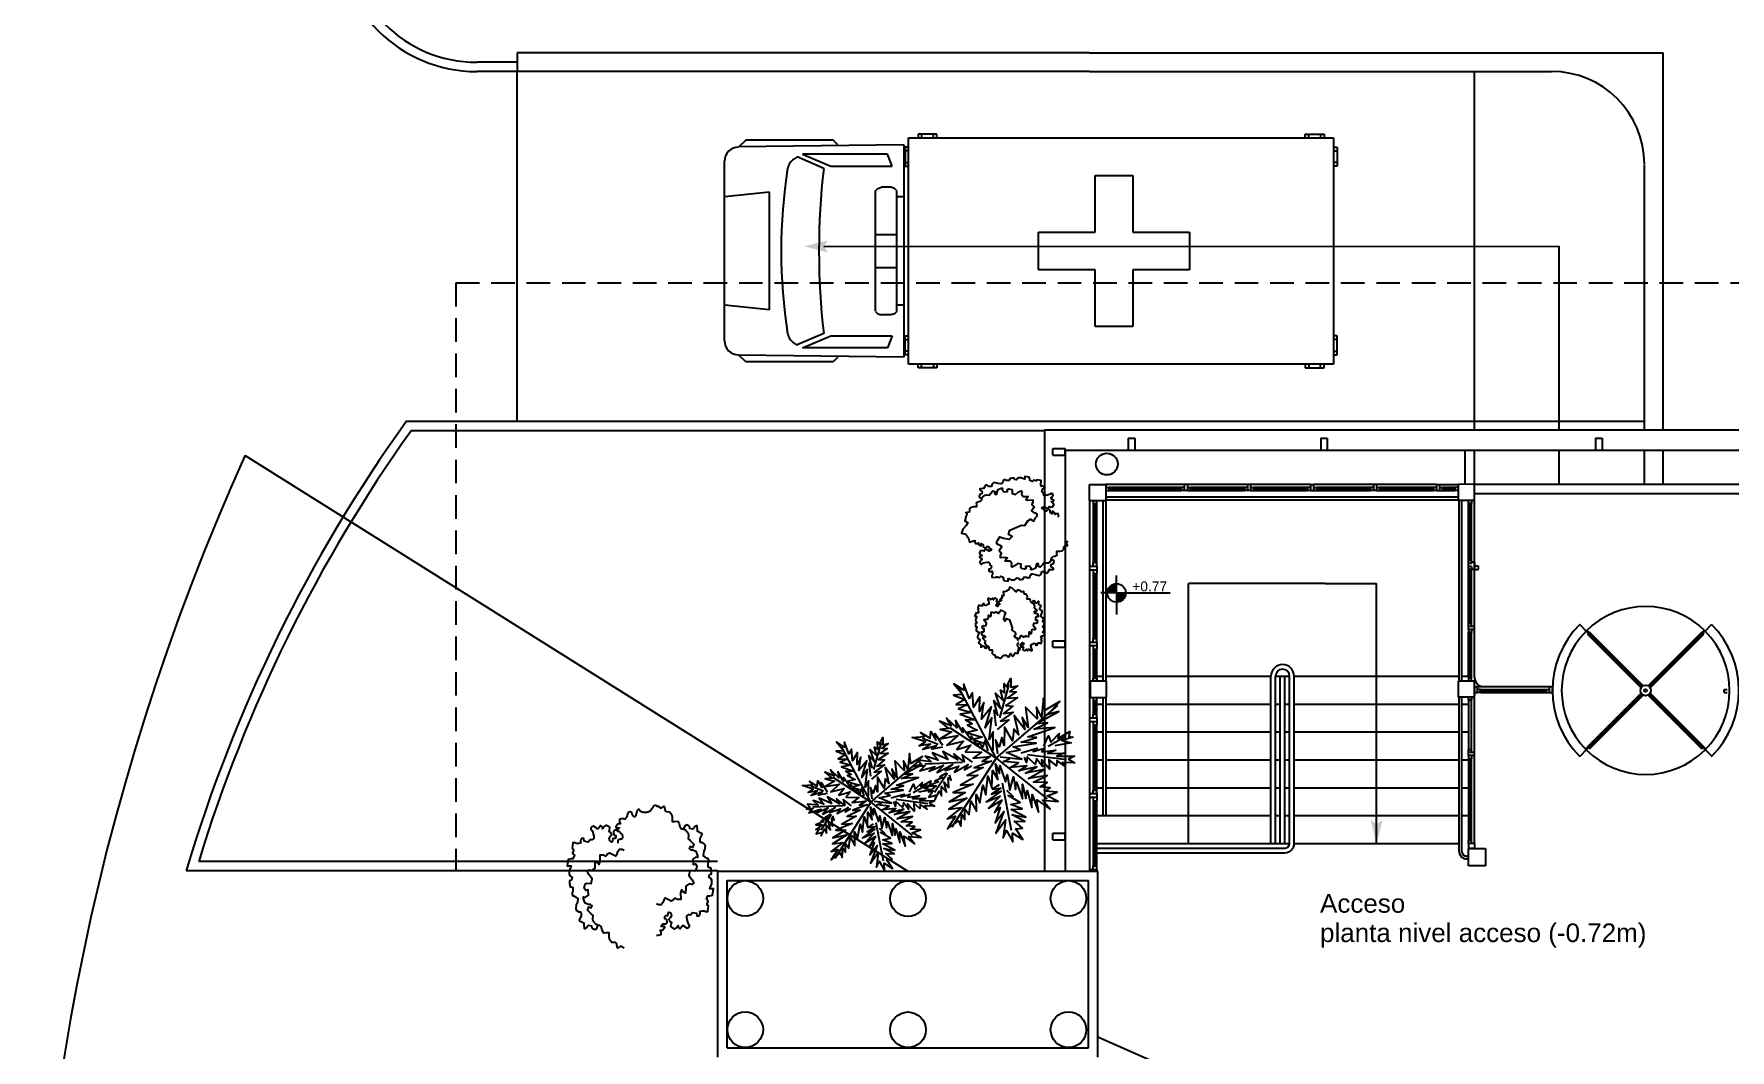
# Model space of a CAD drawing. Extents: x -30 to 1202, y 231 to 898.
# Drawn here: x 384.42 to 402.67, y 425.03 to 435.97 of the extents above; entities that cross this region are included whole.
import ezdxf

# ---------------------------------------------------------------- set-up
doc = ezdxf.new("R2010")
doc.units = 0
doc.header["$LTSCALE"] = 0.04
doc.linetypes.add('DASHED2', pattern=[9.525, 6.35, -3.175])
doc.layers.get('0').update_dxf_attribs({"linetype": 'CONTINUOUS'})
for name, color, linetype in [('0.1', 1, 'CONTINUOUS'), ('0.2', 2, 'CONTINUOUS'), ('0.3', 3, 'CONTINUOUS'), ('0.5', 5, 'CONTINUOUS'), ('cotas de nivel', 1, 'CONTINUOUS'), ('PISO', 1, 'CONTINUOUS'), ('PROYECCIÓN', 2, 'DASHED2')]:
    doc.layers.add(name, color=color, linetype=linetype)
doc.styles.add('STYLE2', font='arial.ttf')

# ---------------------------------------------------------------- blocks, each defined once
blk = doc.blocks.new('SBPLN120')
for points in [[(-0.254, 0.064), (0, 0), (-0.212, 0)], [(-0.254, -0.064), (0, 0), (-0.212, 0)]]:
    blk.add_solid(points)
blk = doc.blocks.new('AUPLS010')
at = {"color": 0, "linetype": 'ByBlock'}
for p, q in [((-6.553, 1.118), (-6.591, 1.118)), ((-6.591, 1.118), (-6.591, 0.914)), ((-6.553, -1.219), (-6.553, 1.219)), ((-6.553, 1.219), (-1.981, 1.219)), ((-6.452, 1.257), (-6.452, 1.219)), ((-6.248, 1.257), (-6.452, 1.257)), ((-6.414, 1.257), (-6.414, 1.219)), ((-6.287, 1.219), (-6.287, 1.257)), ((-6.248, 1.219), (-6.248, 1.257)), ((-2.286, 1.257), (-2.083, 1.257)), ((-2.286, 1.219), (-2.286, 1.257)), ((-2.248, 1.219), (-2.248, 1.257)), ((-2.121, 1.257), (-2.121, 1.219)), ((-2.083, 1.257), (-2.083, 1.219)), ((-1.981, 1.219), (-1.981, -1.219)), ((-1.981, 1.118), (-1.943, 1.118)), ((-1.943, 1.118), (-1.943, 0.914)), ((-1.93, -1.143), (-1.93, 1.143)), ((-1.93, 1.143), (-0.15, 1.12)), ((-1.219, 1.143), (-1.168, 1.194)), ((-1.168, 1.194), (-0.229, 1.194)), ((-0.229, 1.194), (-0.154, 1.12)), ((-6.553, 1.079), (-6.591, 1.079)), ((-6.591, 0.952), (-6.553, 0.952)), ((-6.591, 0.914), (-6.553, 0.914)), ((-1.981, 1.079), (-1.943, 1.079)), ((-1.943, 0.952), (-1.981, 0.952)), ((-1.943, 0.914), (-1.981, 0.914)), ((-1.803, 0.914), (-1.753, 1.041)), ((-1.143, 0.914), (-1.803, 0.914)), ((-1.753, 1.041), (-0.838, 1.041)), ((-0.838, 1.041), (-1.143, 0.914)), ((-1.067, 0.889), (-0.781, 1.012)), ((-0.787, 1.016), (-0.747, 0.99)), ((0, 0.967), (0, -0.967)), ((-1.93, 0.584), (-1.854, 0.584)), ((-1.854, 0.65), (-1.829, 0.675)), ((-1.854, 0.648), (-1.854, -0.648)), ((-1.829, 0.675), (-1.791, 0.688)), ((-1.791, 0.688), (-1.689, 0.688)), ((-1.651, 0.675), (-1.689, 0.688)), ((-1.626, 0.65), (-1.651, 0.675)), ((-1.626, 0.648), (-1.626, -0.648)), ((-0.483, 0.635), (0, 0.584)), ((-0.483, 0.635), (-0.483, -0.635)), ((-1.626, 0.178), (-1.854, 0.178)), ((-1.626, -0.178), (-1.854, -0.178)), ((-1.93, -0.584), (-1.854, -0.584)), ((-1.854, -0.648), (-1.829, -0.673)), ((-1.829, -0.673), (-1.791, -0.686)), ((-1.791, -0.686), (-1.689, -0.686)), ((-1.651, -0.673), (-1.689, -0.686)), ((-1.626, -0.648), (-1.651, -0.673)), ((-0.483, -0.635), (0, -0.584)), ((-1.067, -0.889), (-0.781, -1.012)), ((-6.591, -1.118), (-6.591, -0.914)), ((-6.591, -0.914), (-6.553, -0.914)), ((-6.591, -0.952), (-6.553, -0.952)), ((-6.553, -1.079), (-6.591, -1.079)), ((-1.943, -0.914), (-1.981, -0.914)), ((-1.943, -0.952), (-1.981, -0.952)), ((-1.981, -1.079), (-1.943, -1.079)), ((-1.943, -1.118), (-1.943, -0.914)), ((-1.143, -0.914), (-1.803, -0.914)), ((-1.803, -0.914), (-1.753, -1.041)), ((-1.753, -1.041), (-0.838, -1.041)), ((-0.838, -1.041), (-1.143, -0.914)), ((-0.787, -1.016), (-0.747, -0.99)), ((-6.553, -1.118), (-6.591, -1.118)), ((-1.981, -1.219), (-6.553, -1.219)), ((-6.452, -1.257), (-6.452, -1.219)), ((-6.248, -1.257), (-6.452, -1.257)), ((-6.414, -1.257), (-6.414, -1.219)), ((-6.287, -1.219), (-6.287, -1.257)), ((-6.248, -1.219), (-6.248, -1.257)), ((-2.286, -1.219), (-2.286, -1.257)), ((-2.286, -1.257), (-2.083, -1.257)), ((-2.248, -1.219), (-2.248, -1.257)), ((-2.121, -1.257), (-2.121, -1.219)), ((-2.083, -1.257), (-2.083, -1.219)), ((-1.981, -1.118), (-1.943, -1.118)), ((-1.93, -1.143), (-0.15, -1.12)), ((-1.219, -1.143), (-1.168, -1.194)), ((-1.168, -1.194), (-0.229, -1.194)), ((-0.229, -1.194), (-0.154, -1.12))]:
    blk.add_line(p, q, dxfattribs=at)
at = {"color": 1, "linetype": 'ByBlock'}
for p, q in [((-4.394, 0.813), (-3.988, 0.813)), ((-4.394, 0.203), (-4.394, 0.813)), ((-3.988, 0.813), (-3.988, 0.203)), ((-5.004, -0.203), (-5.004, 0.203)), ((-5.004, 0.203), (-4.394, 0.203)), ((-3.988, 0.203), (-3.378, 0.203)), ((-3.378, 0.203), (-3.378, -0.203)), ((-4.394, -0.203), (-5.004, -0.203)), ((-4.394, -0.813), (-4.394, -0.203)), ((-3.378, -0.203), (-3.988, -0.203)), ((-3.988, -0.203), (-3.988, -0.813)), ((-3.988, -0.813), (-4.394, -0.813))]:
    blk.add_line(p, q, dxfattribs=at)
at = {"color": 0, "linetype": 'ByBlock'}
for centre, radius, start, end in [((-0.152, 0.967), 0.152, 0, 89.2462), ((-0.829, 0.862), 0.152, 10.7953, 57.5288), ((-8.82, 0), 7.804, 353.459, 6.541), ((-6.329, 0), 5.72, 351.0441, 8.9559), ((-0.829, -0.862), 0.152, 302.4712, 349.2047), ((-0.152, -0.967), 0.152, 270.7538, 0)]:
    blk.add_arc(centre, radius, start, end, dxfattribs=at)
blk = doc.blocks.new('ARPLS013')
at = {"color": 0, "linetype": 'ByBlock'}
for p, q in [((0.013, -0.001), (-0.088, 0.491)), ((0.105, 0.233), (0.218, 0.416)), ((-0.311, 0.181), (-0.394, 0.245)), ((0.013, -0.001), (-0.211, 0.261)), ((0.013, -0.001), (0.471, 0.206)), ((-0.197, 0.032), (-0.424, 0.087)), ((0.344, -0.02), (0.467, 0.009)), ((-0.304, -0.006), (-0.415, -0.1)), ((0.013, -0.001), (-0.373, -0.336)), ((0.013, -0.001), (0.245, -0.333)), ((0.205, -0.033), (0.429, -0.132)), ((0.006, -0.159), (-0.023, -0.458))]:
    blk.add_line(p, q, dxfattribs=at)
for points in [[(0.008, 0.049), (0.041, 0.162), (0.002, 0.122), (0.057, 0.248), (-0.001, 0.2), (0.073, 0.313), (-0.007, 0.258), (0.035, 0.352), (-0.007, 0.306), (0.021, 0.394), (-0.034, 0.342), (-0.015, 0.43), (-0.046, 0.403), (-0.053, 0.497), (-0.063, 0.461), (-0.111, 0.516), (-0.076, 0.436), (-0.134, 0.449), (-0.072, 0.403), (-0.134, 0.388), (-0.069, 0.367), (-0.126, 0.359), (-0.053, 0.313), (-0.126, 0.323), (-0.042, 0.261), (-0.105, 0.281), (-0.072, 0.245), (-0.101, 0.245), (-0.053, 0.2), (-0.12, 0.204), (-0.034, 0.149), (-0.092, 0.151), (-0.04, 0.113)], [(0.069, 0.191), (0.083, 0.29), (0.096, 0.252), (0.099, 0.348), (0.125, 0.29), (0.121, 0.388), (0.154, 0.332), (0.157, 0.397), (0.176, 0.374), (0.19, 0.43), (0.199, 0.407), (0.238, 0.449), (0.224, 0.397), (0.266, 0.394), (0.209, 0.374), (0.247, 0.361), (0.182, 0.338), (0.245, 0.323), (0.161, 0.296), (0.203, 0.281), (0.134, 0.252), (0.193, 0.245), (0.102, 0.212), (0.154, 0.206), (0.067, 0.168)], [(-0.023, 0.057), (-0.023, 0.126), (-0.05, 0.087), (-0.065, 0.126), (-0.076, 0.103), (-0.098, 0.174), (-0.107, 0.155), (-0.136, 0.239), (-0.143, 0.21), (-0.166, 0.294), (-0.17, 0.248), (-0.214, 0.323), (-0.201, 0.271), (-0.262, 0.319), (-0.22, 0.258), (-0.272, 0.268), (-0.208, 0.233), (-0.289, 0.212), (-0.178, 0.2), (-0.26, 0.162), (-0.153, 0.158), (-0.208, 0.12), (-0.117, 0.12), (-0.159, 0.09), (-0.065, 0.061), (-0.126, 0.038), (-0.021, 0.019), (-0.078, 0.003), (-0.021, -0.012), (-0.136, -0.02), (-0.082, -0.035), (-0.191, -0.054), (-0.126, -0.071), (-0.247, -0.1), (-0.17, -0.117), (-0.304, -0.132), (-0.233, -0.152), (-0.344, -0.181), (-0.233, -0.19), (-0.359, -0.223), (-0.279, -0.236), (-0.385, -0.278), (-0.331, -0.278), (-0.401, -0.339), (-0.321, -0.31), (-0.317, -0.345), (-0.291, -0.278), (-0.281, -0.314), (-0.262, -0.249), (-0.247, -0.291), (-0.214, -0.213), (-0.197, -0.284), (-0.17, -0.184), (-0.162, -0.239), (-0.114, -0.139), (-0.114, -0.203), (-0.069, -0.094), (-0.065, -0.171), (-0.03, -0.068), (-0.015, -0.132), (-0.001, -0.035), (0.006, -0.098), (0.021, -0.052), (0.027, -0.159), (0.05, -0.119), (0.038, -0.217), (0.083, -0.142), (0.073, -0.223), (0.092, -0.181), (0.099, -0.291), (0.125, -0.203), (0.119, -0.294), (0.14, -0.249), (0.14, -0.358), (0.163, -0.281), (0.17, -0.397), (0.182, -0.32), (0.245, -0.4), (0.215, -0.333), (0.306, -0.368), (0.251, -0.314), (0.318, -0.31), (0.247, -0.284), (0.283, -0.272), (0.224, -0.249), (0.274, -0.236), (0.193, -0.209), (0.287, -0.194), (0.17, -0.178), (0.28, -0.152), (0.161, -0.142), (0.241, -0.123), (0.125, -0.117), (0.182, -0.1), (0.079, -0.081), (0.138, -0.068), (0.05, -0.033), (0.09, -0.029)], [(-0.289, 0.158), (-0.356, 0.164), (-0.323, 0.177), (-0.411, 0.177), (-0.356, 0.197), (-0.427, 0.206), (-0.382, 0.219), (-0.453, 0.268), (-0.379, 0.252), (-0.394, 0.284), (-0.346, 0.233), (-0.331, 0.271), (-0.317, 0.212), (-0.311, 0.252), (-0.285, 0.17)], [(0.038, 0), (0.163, -0.052), (0.083, 0.015), (0.17, 0.007), (0.134, 0.036), (0.276, 0.019), (0.19, 0.051), (0.289, 0.051), (0.238, 0.071), (0.415, 0.08), (0.289, 0.107), (0.379, 0.12), (0.309, 0.135), (0.467, 0.168), (0.396, 0.17), (0.49, 0.226), (0.389, 0.2), (0.4, 0.275), (0.354, 0.164), (0.341, 0.233), (0.325, 0.162), (0.276, 0.252), (0.257, 0.126), (0.238, 0.197), (0.234, 0.12), (0.193, 0.223), (0.186, 0.099), (0.167, 0.141), (0.14, 0.074), (0.115, 0.17), (0.083, 0.061), (0.083, 0.113), (0.05, 0.061), (0.041, 0.11), (0.027, 0.022)], [(-0.136, 0.015), (-0.185, 0.078), (-0.185, 0.032), (-0.233, 0.099), (-0.22, 0.055), (-0.295, 0.132), (-0.279, 0.074), (-0.359, 0.141), (-0.337, 0.087), (-0.408, 0.135), (-0.382, 0.09), (-0.457, 0.122), (-0.446, 0.097), (-0.476, 0.087), (-0.424, 0.078), (-0.466, 0.055), (-0.369, 0.055), (-0.411, 0.038), (-0.314, 0.049), (-0.366, 0.015), (-0.26, 0.036), (-0.314, 0.013), (-0.224, 0.015), (-0.26, -0.012), (-0.166, 0.009), (-0.197, -0.016), (-0.149, -0.004)], [(0.318, -0.01), (0.364, 0.042), (0.367, 0), (0.431, 0.036), (0.415, 0.009), (0.499, 0.029), (0.483, 0.003), (0.506, -0.01), (0.435, -0.01), (0.486, -0.039), (0.383, -0.029)], [(-0.311, -0.004), (-0.356, -0.016), (-0.34, -0.023), (-0.394, -0.033), (-0.373, -0.042), (-0.44, -0.048), (-0.394, -0.062), (-0.45, -0.084), (-0.421, -0.087), (-0.457, -0.117), (-0.415, -0.117), (-0.424, -0.142), (-0.385, -0.1), (-0.379, -0.132), (-0.363, -0.075), (-0.344, -0.117), (-0.34, -0.054), (-0.321, -0.094), (-0.308, -0.035), (-0.295, -0.054), (-0.295, -0.02)], [(0.17, -0.012), (0.274, -0.012), (0.245, -0.026), (0.318, -0.026), (0.295, -0.042), (0.383, -0.058), (0.328, -0.062), (0.425, -0.09), (0.377, -0.094), (0.483, -0.126), (0.442, -0.132), (0.471, -0.165), (0.4, -0.142), (0.412, -0.171), (0.37, -0.123), (0.36, -0.152), (0.325, -0.1), (0.312, -0.159), (0.28, -0.09), (0.274, -0.132), (0.251, -0.075), (0.234, -0.106), (0.199, -0.048), (0.186, -0.081), (0.182, -0.045)], [(-0.017, -0.165), (-0.063, -0.181), (-0.011, -0.188), (-0.078, -0.209), (-0.015, -0.207), (-0.124, -0.245), (-0.03, -0.236), (-0.12, -0.287), (-0.027, -0.261), (-0.092, -0.322), (-0.05, -0.303), (-0.107, -0.385), (-0.034, -0.333), (-0.12, -0.448), (-0.04, -0.385), (-0.084, -0.49), (-0.053, -0.452), (-0.034, -0.53), (-0.021, -0.477), (0.031, -0.533), (0.006, -0.458), (0.048, -0.465), (0.012, -0.41), (0.073, -0.429), (0.008, -0.368), (0.086, -0.404), (0.012, -0.333), (0.079, -0.349), (0.019, -0.303), (0.079, -0.307), (0.019, -0.245), (0.048, -0.259), (0.019, -0.213)]]:
    blk.add_lwpolyline(points, dxfattribs=at)
blk = doc.blocks.new('ARVLN006')
for points in [[(0.47, 0), (0.47, 0.016), (0.465, 0.034), (0.448, 0.034), (0.433, 0.027), (0.433, 0.044), (0.411, 0.061), (0.405, 0.058), (0.405, 0.034), (0.397, 0.04), (0.386, 0.047), (0.386, 0.058), (0.386, 0.068), (0.374, 0.078), (0.354, 0.075), (0.349, 0.068), (0.349, 0.061), (0.332, 0.061), (0.326, 0.068), (0.326, 0.082), (0.312, 0.085), (0.301, 0.089), (0.307, 0.103), (0.326, 0.109), (0.343, 0.099), (0.354, 0.089), (0.369, 0.096), (0.374, 0.103), (0.374, 0.109), (0.386, 0.106), (0.405, 0.103), (0.405, 0.103), (0.411, 0.109), (0.422, 0.127), (0.422, 0.13), (0.417, 0.14), (0.397, 0.158), (0.411, 0.158), (0.422, 0.172), (0.417, 0.175), (0.397, 0.189), (0.397, 0.199), (0.405, 0.203), (0.417, 0.223), (0.411, 0.234), (0.405, 0.241), (0.397, 0.241), (0.397, 0.241), (0.38, 0.23), (0.343, 0.22), (0.326, 0.22), (0.318, 0.234), (0.318, 0.247), (0.301, 0.261), (0.307, 0.289), (0.326, 0.292), (0.326, 0.309), (0.312, 0.316), (0.307, 0.316), (0.301, 0.316), (0.295, 0.313), (0.29, 0.33), (0.29, 0.347), (0.295, 0.354), (0.295, 0.372), (0.253, 0.378), (0.247, 0.368), (0.239, 0.368), (0.222, 0.375), (0.216, 0.372), (0.205, 0.361), (0.18, 0.372), (0.18, 0.385), (0.174, 0.406), (0.129, 0.413), (0.129, 0.396), (0.129, 0.385), (0.115, 0.389), (0.092, 0.399), (0.067, 0.399), (0.055, 0.392), (0.044, 0.378), (0.024, 0.382), (0.019, 0.396), (-0.001, 0.396), (-0.024, 0.392), (-0.024, 0.385), (-0.024, 0.382), (-0.029, 0.372), (-0.035, 0.372), (-0.06, 0.372), (-0.066, 0.378), (-0.077, 0.378), (-0.091, 0.372), (-0.091, 0.365), (-0.097, 0.351), (-0.103, 0.347), (-0.108, 0.337), (-0.114, 0.337), (-0.145, 0.341), (-0.156, 0.347), (-0.182, 0.351), (-0.193, 0.347), (-0.207, 0.33), (-0.207, 0.316), (-0.213, 0.313), (-0.224, 0.313), (-0.235, 0.313), (-0.266, 0.327), (-0.266, 0.327), (-0.272, 0.323), (-0.277, 0.313), (-0.286, 0.296), (-0.286, 0.292), (-0.297, 0.292), (-0.328, 0.289), (-0.328, 0.285), (-0.323, 0.275), (-0.303, 0.258), (-0.308, 0.237), (-0.323, 0.234), (-0.328, 0.23), (-0.334, 0.209), (-0.328, 0.199), (-0.305, 0.19)], [(-0.47, 0), (-0.455, 0.026), (-0.47, 0.049), (-0.435, 0.056), (-0.43, 0.063), (-0.428, 0.088), (-0.411, 0.103), (-0.391, 0.108), (-0.359, 0.108), (-0.359, 0.128), (-0.361, 0.148), (-0.341, 0.16), (-0.321, 0.163), (-0.314, 0.168), (-0.306, 0.177), (-0.306, 0.187), (-0.297, 0.205), (-0.274, 0.225), (-0.257, 0.227), (-0.232, 0.225), (-0.22, 0.239), (-0.195, 0.267), (-0.17, 0.257), (-0.178, 0.239), (-0.163, 0.232), (-0.153, 0.244), (-0.153, 0.259), (-0.143, 0.282), (-0.111, 0.294), (-0.098, 0.294), (-0.101, 0.282), (-0.086, 0.259), (-0.046, 0.262), (-0.051, 0.279), (-0.034, 0.289), (-0.004, 0.282), (0.001, 0.274), (-0.001, 0.239), (0.033, 0.232), (0.065, 0.257), (0.09, 0.269), (0.098, 0.254), (0.095, 0.234), (0.11, 0.21), (0.125, 0.21), (0.162, 0.21), (0.15, 0.19), (0.137, 0.18), (0.16, 0.173), (0.209, 0.175), (0.209, 0.15), (0.199, 0.133), (0.207, 0.123), (0.214, 0.12), (0.222, 0.106), (0.207, 0.078), (0.197, 0.063), (0.214, 0.051), (0.232, 0.046), (0.249, 0.034), (0.249, 0.014), (0.242, 0)]]:
    blk.add_lwpolyline(points)

msp = doc.modelspace()

# ---------------------------------------------------------------- hatches: boundary and pattern name
at = {"layer": 'PISO'}
h = msp.add_hatch(color=256, dxfattribs=at)
h.paths.add_polyline_path([(396.072, 429.949), (396.072, 430.048, 0.414214), (395.973, 429.949)])
h.paths.add_polyline_path([(396.072, 429.949), (396.072, 429.849, 0.414214), (396.172, 429.949)])

# ---------------------------------------------------------------- linework, layer by layer
at = {"layer": '0.1'}
for p, q in [((395.781, 435.763), (389.623, 435.763)), ((389.623, 435.762), (389.623, 435.562)), ((395.781, 435.763), (401.953, 435.763)), ((401.953, 431.704), (401.953, 435.763)), ((389.623, 435.662), (389.188, 435.662)), ((389.623, 435.562), (389.188, 435.562)), ((395.781, 435.563), (389.623, 435.562)), ((389.623, 431.798), (389.623, 435.562)), ((395.781, 435.563), (400.753, 435.563)), ((399.924, 431.798), (399.924, 435.563)), ((401.753, 431.704), (401.753, 434.556)), ((392.922, 433.68), (400.836, 433.681)), ((400.836, 431.704), (400.836, 433.681)), ((399.924, 431.798), (401.753, 431.799)), ((399.924, 431.704), (399.924, 431.798)), ((399.824, 431.118), (399.824, 431.484)), ((399.924, 431.118), (399.924, 431.484)), ((400.836, 431.118), (400.836, 431.484)), ((401.753, 431.118), (401.753, 431.484)), ((401.953, 431.118), (401.953, 431.484)), ((396.801, 431.117), (395.956, 431.117)), ((395.956, 430.982), (399.749, 430.982)), ((395.956, 430.952), (399.749, 430.952)), ((397.48, 431.117), (396.834, 431.117)), ((398.159, 431.117), (397.512, 431.117)), ((398.837, 431.117), (398.191, 431.117)), ((399.516, 431.117), (398.87, 431.117)), ((399.548, 431.117), (399.749, 431.117)), ((395.781, 430.943), (395.781, 430.236)), ((399.759, 428.998), (399.759, 430.944)), ((399.789, 428.998), (399.789, 430.944)), ((399.924, 430.911), (399.924, 430.944)), ((399.924, 430.265), (399.924, 430.911)), ((399.924, 429.586), (399.924, 430.233)), ((395.781, 430.197), (395.781, 429.42)), ((396.846, 429.828), (396.846, 430.052)), ((398.319, 430.052), (396.846, 430.052)), ((398.319, 430.052), (398.871, 430.052)), ((398.871, 427.252), (398.871, 430.052)), ((396.846, 427.252), (396.846, 429.828)), ((399.924, 429.04), (399.924, 429.554)), ((401.15, 429.514), (401.127, 429.538)), ((401.157, 429.522), (401.134, 429.545)), ((395.002, 429.399), (395.001, 429.387)), ((395.001, 429.387), (395.003, 429.385)), ((395.004, 429.4), (395.002, 429.399)), ((395.003, 429.385), (395.002, 429.381)), ((395.002, 429.381), (395.004, 429.381)), ((395.006, 429.402), (395.004, 429.402)), ((395.004, 429.402), (395.004, 429.4)), ((395.004, 429.381), (395.006, 429.379)), ((395.006, 429.461), (395.005, 429.445)), ((395.005, 429.445), (395.007, 429.445)), ((395.014, 429.404), (395.006, 429.404)), ((395.006, 429.404), (395.006, 429.402)), ((395.006, 429.379), (395.006, 429.377)), ((395.006, 429.377), (395.008, 429.377)), ((395.007, 429.445), (395.007, 429.441)), ((395.007, 429.441), (395.009, 429.439)), ((395.008, 429.377), (395.008, 429.375)), ((395.008, 429.375), (395.01, 429.375)), ((395.009, 429.439), (395.011, 429.439)), ((395.01, 429.375), (395.011, 429.372)), ((395.011, 429.439), (395.012, 429.437)), ((395.011, 429.372), (395.011, 429.37)), ((395.011, 429.37), (395.013, 429.37)), ((395.012, 429.437), (395.014, 429.435)), ((395.013, 429.37), (395.013, 429.368)), ((395.013, 429.368), (395.015, 429.368)), ((395.014, 429.435), (395.016, 429.435)), ((395.022, 429.405), (395.014, 429.406)), ((395.014, 429.406), (395.014, 429.404)), ((395.015, 429.368), (395.015, 429.366)), ((395.015, 429.366), (395.017, 429.366)), ((395.781, 429.381), (395.781, 428.604)), ((394.812, 429.248), (394.811, 429.248)), ((394.812, 429.246), (394.812, 429.248)), ((394.814, 429.246), (394.812, 429.246)), ((394.814, 429.242), (394.814, 429.246)), ((394.824, 429.241), (394.814, 429.242)), ((394.828, 429.243), (394.824, 429.243)), ((394.824, 429.243), (394.824, 429.241)), ((394.83, 429.247), (394.828, 429.247)), ((394.828, 429.247), (394.828, 429.243)), ((394.832, 429.248), (394.83, 429.247)), ((394.834, 429.252), (394.832, 429.252)), ((394.832, 429.252), (394.832, 429.248)), ((394.836, 429.254), (394.834, 429.254)), ((394.834, 429.254), (394.834, 429.252)), ((394.837, 429.258), (394.836, 429.254)), ((394.839, 429.258), (394.837, 429.258)), ((394.841, 429.26), (394.839, 429.26)), ((394.839, 429.26), (394.839, 429.258)), ((394.843, 429.263), (394.841, 429.263)), ((394.841, 429.263), (394.841, 429.26)), ((394.845, 429.265), (394.843, 429.265)), ((394.843, 429.265), (394.843, 429.263)), ((394.847, 429.267), (394.845, 429.267)), ((394.845, 429.267), (394.845, 429.265)), ((394.853, 429.27), (394.847, 429.271)), ((394.847, 429.271), (394.847, 429.267)), ((394.855, 429.272), (394.853, 429.27)), ((394.857, 429.272), (394.855, 429.272)), ((394.865, 429.273), (394.857, 429.274)), ((394.857, 429.274), (394.857, 429.272)), ((394.867, 429.275), (394.865, 429.273)), ((394.887, 429.274), (394.867, 429.275)), ((394.887, 429.272), (394.887, 429.274)), ((394.893, 429.271), (394.887, 429.272)), ((394.894, 429.269), (394.893, 429.271)), ((394.896, 429.269), (394.894, 429.269)), ((394.896, 429.267), (394.896, 429.269)), ((394.9, 429.267), (394.896, 429.267)), ((394.902, 429.265), (394.9, 429.267)), ((394.902, 429.263), (394.902, 429.265)), ((394.903, 429.261), (394.902, 429.263)), ((394.905, 429.261), (394.903, 429.261)), ((394.905, 429.257), (394.905, 429.261)), ((394.907, 429.257), (394.905, 429.257)), ((394.909, 429.257), (394.907, 429.255)), ((394.907, 429.255), (394.907, 429.257)), ((394.911, 429.256), (394.909, 429.257)), ((394.913, 429.258), (394.911, 429.258)), ((394.911, 429.258), (394.911, 429.256)), ((394.915, 429.262), (394.913, 429.26)), ((394.913, 429.26), (394.913, 429.258)), ((394.916, 429.268), (394.915, 429.262)), ((394.918, 429.27), (394.916, 429.268)), ((394.92, 429.277), (394.918, 429.277)), ((394.918, 429.277), (394.918, 429.27)), ((394.921, 429.281), (394.92, 429.277)), ((394.923, 429.281), (394.921, 429.281)), ((394.927, 429.289), (394.923, 429.289)), ((394.923, 429.289), (394.923, 429.281)), ((394.929, 429.292), (394.927, 429.29)), ((394.927, 429.29), (394.927, 429.289)), ((394.937, 429.292), (394.929, 429.292)), ((394.937, 429.29), (394.937, 429.292)), ((394.939, 429.288), (394.937, 429.29)), ((394.941, 429.288), (394.939, 429.288)), ((394.941, 429.286), (394.941, 429.288)), ((394.942, 429.285), (394.941, 429.286)), ((394.942, 429.283), (394.942, 429.285)), ((394.944, 429.283), (394.942, 429.283)), ((394.944, 429.281), (394.944, 429.283)), ((394.946, 429.279), (394.944, 429.281)), ((394.946, 429.275), (394.946, 429.279)), ((394.948, 429.275), (394.946, 429.275)), ((394.947, 429.267), (394.948, 429.275)), ((394.949, 429.267), (394.947, 429.267)), ((394.951, 429.265), (394.949, 429.267)), ((394.957, 429.265), (394.951, 429.265)), ((394.959, 429.267), (394.957, 429.265)), ((394.961, 429.266), (394.959, 429.267)), ((394.963, 429.27), (394.961, 429.27)), ((394.961, 429.27), (394.961, 429.266)), ((394.965, 429.274), (394.963, 429.274)), ((394.963, 429.274), (394.963, 429.27)), ((394.966, 429.282), (394.965, 429.274)), ((394.968, 429.282), (394.966, 429.282)), ((394.97, 429.285), (394.968, 429.284)), ((394.968, 429.284), (394.968, 429.282)), ((394.972, 429.291), (394.97, 429.291)), ((394.97, 429.291), (394.97, 429.285)), ((394.974, 429.293), (394.972, 429.293)), ((394.972, 429.293), (394.972, 429.291)), ((394.977, 429.297), (394.974, 429.295)), ((394.974, 429.295), (394.974, 429.293)), ((394.979, 429.298), (394.977, 429.299)), ((394.977, 429.299), (394.977, 429.297)), ((394.985, 429.3), (394.979, 429.3)), ((394.979, 429.3), (394.979, 429.298)), ((395.959, 429.052), (397.734, 429.052)), ((397.734, 427.252), (397.734, 429.052)), ((397.784, 427.252), (397.784, 429.052)), ((397.784, 429.052), (397.859, 429.052)), ((397.834, 427.252), (397.834, 429.052)), ((397.859, 429.052), (397.934, 429.052)), ((397.884, 427.252), (397.884, 429.052)), ((397.934, 427.252), (397.934, 429.052)), ((397.984, 427.252), (397.984, 429.052)), ((397.984, 429.052), (399.759, 429.052)), ((399.789, 429.052), (399.859, 429.052)), ((399.924, 428.94), (400.763, 428.94)), ((400.024, 428.94), (400.763, 428.94)), ((399.759, 427.165), (399.759, 428.825)), ((399.789, 427.165), (399.789, 428.825)), ((395.959, 428.752), (397.734, 428.752)), ((397.784, 428.752), (397.834, 428.752)), ((397.884, 428.752), (397.934, 428.752)), ((397.984, 428.752), (399.759, 428.752)), ((399.789, 428.752), (399.859, 428.752)), ((395.781, 428.565), (395.781, 427.788)), ((395.959, 428.452), (397.734, 428.452)), ((397.784, 428.452), (397.834, 428.452)), ((397.884, 428.452), (397.934, 428.452)), ((397.984, 428.452), (399.759, 428.452)), ((399.789, 428.452), (399.859, 428.452)), ((395.959, 428.152), (397.734, 428.152)), ((397.784, 428.152), (397.834, 428.152)), ((397.884, 428.152), (397.934, 428.152)), ((397.984, 428.152), (399.759, 428.152)), ((399.789, 428.152), (399.859, 428.152)), ((395.959, 427.852), (397.734, 427.852)), ((397.784, 427.852), (397.834, 427.852)), ((397.884, 427.852), (397.934, 427.852)), ((397.984, 427.852), (399.759, 427.852)), ((399.789, 427.852), (399.859, 427.852)), ((391.093, 427.651), (391.093, 427.659)), ((391.093, 427.659), (391.101, 427.659)), ((391.101, 427.659), (391.101, 427.663)), ((391.101, 427.663), (391.121, 427.663)), ((391.121, 427.663), (391.121, 427.655)), ((395.781, 427.749), (395.781, 426.972)), ((390.778, 427.518), (390.79, 427.518)), ((390.79, 427.518), (390.79, 427.522)), ((390.79, 427.522), (390.794, 427.522)), ((390.794, 427.526), (390.798, 427.53)), ((390.794, 427.522), (390.794, 427.526)), ((390.798, 427.53), (390.798, 427.534)), ((390.798, 427.534), (390.802, 427.534)), ((390.802, 427.534), (390.802, 427.538)), ((390.802, 427.538), (390.806, 427.538)), ((390.806, 427.55), (390.81, 427.554)), ((390.806, 427.538), (390.806, 427.55)), ((390.81, 427.554), (390.81, 427.558)), ((390.81, 427.558), (390.814, 427.558)), ((390.814, 427.558), (390.814, 427.574)), ((390.814, 427.574), (390.818, 427.574)), ((390.818, 427.574), (390.818, 427.583)), ((390.818, 427.583), (390.822, 427.583)), ((390.822, 427.583), (390.822, 427.591)), ((390.822, 427.591), (390.826, 427.591)), ((390.826, 427.591), (390.83, 427.595)), ((390.83, 427.595), (390.842, 427.595)), ((390.842, 427.595), (390.846, 427.591)), ((390.846, 427.591), (390.851, 427.591)), ((390.851, 427.591), (390.851, 427.574)), ((390.851, 427.574), (390.855, 427.574)), ((390.855, 427.574), (390.855, 427.566)), ((390.855, 427.566), (390.859, 427.562)), ((390.859, 427.562), (390.859, 427.558)), ((390.859, 427.558), (390.863, 427.558)), ((390.863, 427.558), (390.863, 427.554)), ((390.863, 427.554), (390.867, 427.554)), ((390.867, 427.554), (390.867, 427.55)), ((390.867, 427.55), (390.871, 427.55)), ((390.871, 427.55), (390.875, 427.546)), ((390.875, 427.546), (390.875, 427.542)), ((390.875, 427.542), (390.891, 427.542)), ((390.891, 427.542), (390.895, 427.546)), ((390.895, 427.546), (390.895, 427.55)), ((390.895, 427.55), (390.903, 427.55)), ((390.903, 427.55), (390.903, 427.566)), ((390.903, 427.566), (390.907, 427.566)), ((390.907, 427.566), (390.907, 427.574)), ((390.907, 427.574), (390.911, 427.574)), ((390.911, 427.591), (390.915, 427.595)), ((390.911, 427.574), (390.911, 427.591)), ((390.915, 427.607), (390.919, 427.611)), ((390.915, 427.595), (390.915, 427.607)), ((390.919, 427.611), (390.919, 427.615)), ((390.919, 427.615), (390.923, 427.615)), ((390.923, 427.615), (390.923, 427.619)), ((390.923, 427.619), (390.927, 427.619)), ((390.927, 427.619), (390.931, 427.623)), ((390.931, 427.623), (390.931, 427.619)), ((390.931, 427.619), (390.935, 427.619)), ((390.935, 427.619), (390.935, 427.611)), ((390.935, 427.611), (390.939, 427.611)), ((390.939, 427.611), (390.943, 427.607)), ((390.943, 427.607), (390.943, 427.603)), ((390.943, 427.603), (390.947, 427.599)), ((390.947, 427.599), (390.955, 427.599)), ((390.955, 427.599), (390.955, 427.595)), ((390.955, 427.595), (390.96, 427.595)), ((390.96, 427.595), (390.964, 427.591)), ((390.964, 427.591), (390.976, 427.591)), ((390.976, 427.591), (390.976, 427.587)), ((390.976, 427.587), (391.016, 427.587)), ((391.016, 427.587), (391.02, 427.591)), ((391.02, 427.591), (391.036, 427.591)), ((391.036, 427.591), (391.036, 427.595)), ((391.036, 427.595), (391.04, 427.595)), ((391.04, 427.595), (391.044, 427.599)), ((391.044, 427.599), (391.056, 427.599)), ((391.056, 427.599), (391.056, 427.607)), ((391.056, 427.607), (391.06, 427.607)), ((391.06, 427.607), (391.06, 427.611)), ((391.06, 427.611), (391.064, 427.611)), ((391.064, 427.611), (391.064, 427.615)), ((391.064, 427.615), (391.069, 427.615)), ((391.069, 427.615), (391.069, 427.623)), ((391.069, 427.623), (391.073, 427.623)), ((391.073, 427.623), (391.073, 427.627)), ((391.073, 427.627), (391.077, 427.627)), ((391.077, 427.627), (391.077, 427.635)), ((391.077, 427.635), (391.081, 427.635)), ((391.081, 427.635), (391.081, 427.639)), ((391.081, 427.639), (391.085, 427.639)), ((391.085, 427.647), (391.089, 427.651)), ((391.085, 427.639), (391.085, 427.647)), ((391.089, 427.651), (391.093, 427.651)), ((391.121, 427.655), (391.125, 427.655)), ((391.125, 427.655), (391.125, 427.651)), ((391.125, 427.651), (391.129, 427.651)), ((395.859, 427.552), (397.734, 427.552)), ((395.959, 427.552), (397.734, 427.552)), ((397.784, 427.552), (397.834, 427.552)), ((397.884, 427.552), (397.934, 427.552)), ((397.984, 427.552), (399.759, 427.552)), ((390.701, 427.381), (390.701, 427.385)), ((390.721, 427.381), (390.701, 427.381)), ((390.717, 427.292), (390.717, 427.296)), ((390.717, 427.296), (390.733, 427.296)), ((390.721, 427.376), (390.721, 427.381)), ((390.725, 427.376), (390.721, 427.376)), ((390.725, 427.372), (390.725, 427.376)), ((390.729, 427.372), (390.725, 427.372)), ((390.729, 427.368), (390.729, 427.372)), ((390.733, 427.368), (390.729, 427.368)), ((390.733, 427.364), (390.733, 427.368)), ((390.737, 427.36), (390.733, 427.364)), ((390.733, 427.296), (390.733, 427.3)), ((390.733, 427.3), (390.75, 427.3)), ((390.742, 427.36), (390.737, 427.36)), ((390.742, 427.356), (390.742, 427.36)), ((390.746, 427.356), (390.742, 427.356)), ((390.746, 427.352), (390.746, 427.356)), ((390.75, 427.348), (390.746, 427.352)), ((390.754, 427.348), (390.75, 427.348)), ((390.75, 427.3), (390.75, 427.304)), ((390.75, 427.304), (390.754, 427.304)), ((390.754, 427.34), (390.754, 427.348)), ((390.758, 427.336), (390.754, 427.34)), ((390.754, 427.308), (390.758, 427.312)), ((390.754, 427.304), (390.754, 427.308)), ((390.758, 427.312), (390.758, 427.336)), ((390.709, 427.255), (390.709, 427.292)), ((390.709, 427.292), (390.717, 427.292)), ((399.859, 427.115), (399.839, 427.115)), ((391.778, 426.958), (386.061, 426.958)), ((391.778, 427.058), (386.196, 427.058)), ((399.859, 427.085), (399.839, 427.085))]:
    msp.add_line(p, q, dxfattribs=at)
at = {"layer": '0.1', "linetype": 'Continuous'}
for p, q in [((401.127, 429.538), (401.134, 429.545)), ((401.727, 428.938), (401.15, 429.514)), ((401.805, 428.938), (402.382, 429.514)), ((402.375, 429.522), (402.398, 429.545)), ((402.382, 429.514), (402.405, 429.538)), ((402.405, 429.538), (402.398, 429.545)), ((401.727, 428.86), (401.15, 428.283)), ((401.805, 428.86), (402.382, 428.283)), ((401.143, 428.29), (401.12, 428.267)), ((401.127, 428.26), (401.12, 428.267)), ((401.15, 428.283), (401.127, 428.26)), ((402.382, 428.283), (402.405, 428.26)), ((402.389, 428.29), (402.412, 428.267)), ((402.405, 428.26), (402.412, 428.267))]:
    msp.add_line(p, q, dxfattribs=at)
at = {"layer": '0.1'}
for points in [[(388.432, 431.798), (399.924, 431.798)], [(388.484, 431.698), (395.298, 431.698)], [(394.45, 430.764), (394.438, 430.725), (394.472, 430.708), (394.455, 430.676), (394.455, 430.676), (394.418, 430.634), (394.418, 430.634), (394.403, 430.591), (394.404, 430.592), (394.449, 430.58), (394.449, 430.58), (394.48, 430.537), (394.48, 430.537), (394.489, 430.494), (394.489, 430.494), (394.544, 430.512)], [(394.791, 430.514), (394.817, 430.554), (394.857, 430.54), (394.857, 430.54), (394.922, 430.528), (394.922, 430.528), (394.949, 430.557), (394.949, 430.557), (394.908, 430.578), (394.908, 430.578), (394.925, 430.625), (395.048, 430.679), (395.048, 430.679), (395.085, 430.674), (395.085, 430.674), (395.116, 430.725), (395.148, 430.742), (395.148, 430.742), (395.183, 430.723), (395.205, 430.764), (395.205, 430.764)], [(395.036, 429.972), (395.01, 429.982), (394.997, 429.96), (394.977, 429.973), (394.977, 429.973), (394.95, 430), (394.95, 430), (394.922, 430.012), (394.922, 430.012), (394.912, 429.982), (394.912, 429.982), (394.881, 429.963), (394.881, 429.963), (394.852, 429.959), (394.852, 429.959), (394.861, 429.921)], [(394.851, 429.754), (394.876, 429.735), (394.865, 429.709), (394.865, 429.709), (394.854, 429.665), (394.854, 429.665), (394.872, 429.646), (394.872, 429.646), (394.888, 429.672), (394.888, 429.672), (394.919, 429.659), (394.949, 429.573), (394.949, 429.573), (394.944, 429.549), (394.944, 429.549), (394.977, 429.525), (394.987, 429.503), (394.987, 429.503), (394.972, 429.48), (394.999, 429.463), (394.999, 429.463)]]:
    msp.add_lwpolyline(points, dxfattribs=at)
for centre, radius, start, end in [((389.188, 437.062), 1.5, 180, 270), ((389.188, 437.062), 1.4, 180, 270), ((400.753, 434.563), 1, 0.005, 90.0038), ((400.753, 434.563), 1, 0.005, 90.0038), ((401.561, 422.365), 16.166, 144.3024, 163.4947), ((401.561, 422.365), 16.066, 144.485, 163.0164), ((397.859, 429.052), 0.125, 0, 180), ((397.859, 429.052), 0.075, 0, 180), ((400.024, 429.04), 0.1, 180, 270), ((399.839, 427.165), 0.08, 180, 270), ((399.839, 427.165), 0.05, 180, 270)]:
    msp.add_arc(centre, radius, start, end, dxfattribs=at)
at = {"layer": '0.1', "linetype": 'Continuous'}
for start, end in [(45, 135), (225, 315)]:
    msp.add_arc((401.766, 428.899), 0.904, start, end, dxfattribs=at)
at = {"layer": '0.2'}
for p, q in [((395.298, 431.704), (404.9, 431.704)), ((395.298, 431.704), (395.298, 426.952)), ((386.695, 431.43), (393.827, 426.952)), ((395.518, 431.484), (404.9, 431.484)), ((395.518, 431.484), (395.518, 426.952)), ((396.769, 431.085), (395.991, 431.085)), ((396.769, 431.068), (395.991, 431.068)), ((395.991, 431.052), (396.769, 431.052)), ((397.448, 431.085), (396.866, 431.085)), ((397.448, 431.068), (396.866, 431.068)), ((396.866, 431.052), (397.448, 431.052)), ((398.126, 431.085), (397.545, 431.085)), ((398.126, 431.068), (397.545, 431.068)), ((397.545, 431.052), (398.126, 431.052)), ((398.805, 431.085), (398.223, 431.085)), ((398.805, 431.068), (398.223, 431.068)), ((398.223, 431.052), (398.805, 431.052)), ((399.484, 431.085), (398.902, 431.085)), ((399.484, 431.068), (398.902, 431.068)), ((398.902, 431.052), (399.484, 431.052)), ((399.713, 431.085), (399.581, 431.085)), ((399.713, 431.068), (399.581, 431.068)), ((399.581, 431.052), (399.713, 431.052)), ((399.924, 431.118), (402.82, 431.118)), ((399.924, 431.018), (402.852, 431.018)), ((395.82, 430.91), (395.82, 430.275)), ((395.839, 430.91), (395.839, 430.275)), ((395.859, 430.275), (395.859, 430.91)), ((395.929, 428.998), (395.929, 430.943)), ((395.959, 428.998), (395.959, 430.943)), ((399.859, 429.619), (399.859, 430.944)), ((399.859, 430.879), (399.859, 430.297)), ((399.875, 430.297), (399.875, 430.911)), ((399.891, 430.297), (399.891, 430.911)), ((395.82, 430.159), (395.82, 429.459)), ((395.839, 430.159), (395.839, 429.459)), ((395.859, 429.459), (395.859, 430.159)), ((399.859, 430.2), (399.859, 429.619)), ((399.875, 429.619), (399.875, 430.2)), ((399.891, 429.619), (399.891, 430.2)), ((399.859, 429.522), (399.859, 429.031)), ((399.859, 429.052), (399.859, 429.522)), ((399.875, 429.031), (399.875, 429.522)), ((399.891, 429.031), (399.891, 429.522)), ((401.161, 429.525), (401.14, 429.504)), ((402.371, 429.525), (402.392, 429.504)), ((395.82, 429.343), (395.82, 429.03)), ((395.839, 429.343), (395.839, 429.03)), ((395.859, 429.03), (395.859, 429.343)), ((395.859, 429.052), (395.929, 429.052)), ((395.82, 428.792), (395.82, 428.643)), ((395.839, 428.792), (395.839, 428.643)), ((395.859, 428.643), (395.859, 428.792)), ((395.929, 427.552), (395.929, 428.824)), ((395.959, 427.552), (395.959, 428.824)), ((399.859, 428.825), (399.859, 428.261)), ((399.891, 428.261), (399.891, 428.825)), ((399.924, 428.229), (399.924, 428.843)), ((399.988, 428.908), (400.698, 428.908)), ((399.988, 428.908), (400.698, 428.908)), ((399.988, 428.891), (400.698, 428.891)), ((399.988, 428.891), (400.698, 428.891)), ((399.988, 428.875), (400.698, 428.875)), ((399.988, 428.875), (400.698, 428.875)), ((395.859, 428.752), (395.929, 428.752)), ((395.82, 428.527), (395.82, 427.827)), ((395.839, 428.527), (395.839, 427.827)), ((395.859, 427.827), (395.859, 428.527)), ((395.859, 428.452), (395.929, 428.452)), ((401.14, 428.293), (401.161, 428.272)), ((402.392, 428.293), (402.371, 428.272)), ((395.859, 428.152), (395.929, 428.152)), ((399.859, 428.164), (399.859, 427.284)), ((399.875, 427.284), (399.875, 428.164)), ((399.891, 427.284), (399.891, 428.164)), ((399.924, 427.252), (399.924, 428.197)), ((395.859, 427.852), (395.929, 427.852)), ((395.82, 427.711), (395.82, 427.011)), ((395.839, 427.711), (395.839, 427.011)), ((395.859, 427.011), (395.859, 427.711)), ((397.984, 427.552), (399.759, 427.552)), ((399.789, 427.552), (399.859, 427.552)), ((395.859, 427.252), (397.934, 427.252)), ((395.87, 427.202), (397.884, 427.202)), ((395.87, 427.152), (397.884, 427.152)), ((397.984, 427.252), (399.759, 427.252)), ((395.87, 425.171), (400.281, 423.222))]:
    msp.add_line(p, q, dxfattribs=at)
at = {"layer": '0.2', "linetype": 'Continuous'}
for p, q in [((401.716, 428.927), (401.14, 429.504)), ((401.738, 428.948), (401.161, 429.525)), ((401.794, 428.948), (402.371, 429.525)), ((401.816, 428.927), (402.392, 429.504)), ((401.716, 428.87), (401.14, 428.293)), ((401.738, 428.849), (401.161, 428.272)), ((401.794, 428.849), (402.371, 428.272)), ((401.816, 428.87), (402.392, 428.293))]:
    msp.add_line(p, q, dxfattribs=at)
at = {"layer": '0.2'}
for radius in [0.057, 0.015]:
    msp.add_circle((401.766, 428.899), radius, dxfattribs=at)
for centre, radius, start, end in [((410.028, 420.884), 25.606, 155.6773, 208.9839), ((416.604, 411.219), 18.032, 101.7061, 146.9817), ((416.604, 411.219), 17.932, 100.048, 146.9817), ((397.884, 427.252), 0.05, 270, 0), ((397.884, 427.252), 0.1, 270, 0)]:
    msp.add_arc(centre, radius, start, end, dxfattribs=at)
at = {"layer": '0.3'}
for p, q in [((395.956, 431.084), (395.991, 431.084)), ((395.956, 431.051), (395.991, 431.051)), ((395.991, 431.084), (395.991, 431.051)), ((396.769, 431.085), (396.769, 431.052)), ((396.801, 431.085), (396.769, 431.085)), ((396.801, 431.052), (396.769, 431.052)), ((396.801, 431.117), (396.801, 431.052)), ((396.834, 431.117), (396.801, 431.117)), ((396.834, 431.052), (396.801, 431.052)), ((396.834, 431.052), (396.801, 431.052)), ((396.834, 431.117), (396.834, 431.052)), ((396.834, 431.085), (396.866, 431.085)), ((396.834, 431.052), (396.866, 431.052)), ((396.866, 431.085), (396.866, 431.052)), ((397.448, 431.085), (397.448, 431.052)), ((397.48, 431.085), (397.448, 431.085)), ((397.48, 431.052), (397.448, 431.052)), ((397.48, 431.117), (397.48, 431.052)), ((397.512, 431.117), (397.48, 431.117)), ((397.512, 431.052), (397.48, 431.052)), ((397.512, 431.052), (397.48, 431.052)), ((397.512, 431.117), (397.512, 431.052)), ((397.512, 431.085), (397.545, 431.085)), ((397.512, 431.052), (397.545, 431.052)), ((397.545, 431.085), (397.545, 431.052)), ((398.126, 431.085), (398.126, 431.052)), ((398.159, 431.085), (398.126, 431.085)), ((398.159, 431.052), (398.126, 431.052)), ((398.159, 431.117), (398.159, 431.052)), ((398.159, 431.117), (398.191, 431.117)), ((398.159, 431.052), (398.191, 431.052)), ((398.191, 431.117), (398.191, 431.052)), ((398.191, 431.117), (398.191, 431.052)), ((398.191, 431.085), (398.223, 431.085)), ((398.191, 431.052), (398.223, 431.052)), ((398.223, 431.085), (398.223, 431.052)), ((398.805, 431.085), (398.805, 431.052)), ((398.837, 431.085), (398.805, 431.085)), ((398.837, 431.052), (398.805, 431.052)), ((398.837, 431.117), (398.837, 431.052)), ((398.87, 431.117), (398.837, 431.117)), ((398.87, 431.052), (398.837, 431.052)), ((398.87, 431.052), (398.837, 431.052)), ((398.87, 431.117), (398.87, 431.052)), ((398.87, 431.085), (398.902, 431.085)), ((398.87, 431.052), (398.902, 431.052)), ((398.902, 431.085), (398.902, 431.052)), ((399.484, 431.085), (399.484, 431.052)), ((399.516, 431.085), (399.484, 431.085)), ((399.516, 431.052), (399.484, 431.052)), ((399.516, 431.117), (399.516, 431.052)), ((399.516, 431.117), (399.548, 431.117)), ((399.516, 431.052), (399.548, 431.052)), ((399.548, 431.117), (399.548, 431.052)), ((399.548, 431.085), (399.581, 431.085)), ((399.548, 431.052), (399.581, 431.052)), ((399.581, 431.085), (399.581, 431.052)), ((399.713, 431.085), (399.713, 431.052)), ((399.749, 431.085), (399.713, 431.085)), ((399.749, 431.052), (399.713, 431.052)), ((399.749, 431.117), (399.749, 431.052)), ((395.82, 430.943), (395.82, 430.91)), ((395.82, 430.91), (395.859, 430.91)), ((395.859, 430.91), (395.859, 430.943)), ((399.859, 430.911), (399.859, 430.944)), ((399.859, 430.911), (399.859, 430.944)), ((399.891, 430.911), (399.859, 430.911)), ((399.859, 430.911), (399.859, 430.879)), ((399.891, 430.944), (399.891, 430.911)), ((395.781, 430.236), (395.859, 430.236)), ((395.781, 430.236), (395.781, 430.197)), ((395.82, 430.275), (395.859, 430.275)), ((395.82, 430.236), (395.82, 430.275)), ((395.859, 430.236), (395.859, 430.275)), ((395.859, 430.236), (395.859, 430.197)), ((395.859, 430.236), (395.859, 430.197)), ((399.891, 430.297), (399.859, 430.297)), ((399.859, 430.265), (399.859, 430.297)), ((399.891, 430.265), (399.859, 430.265)), ((399.859, 430.233), (399.859, 430.265)), ((399.859, 430.233), (399.859, 430.265)), ((399.891, 430.233), (399.859, 430.233)), ((399.859, 430.233), (399.859, 430.2)), ((399.891, 430.279), (399.891, 430.297)), ((399.924, 430.279), (399.891, 430.279)), ((399.891, 430.279), (399.891, 430.265)), ((399.891, 430.233), (399.891, 430.2)), ((399.924, 430.279), (399.924, 430.265)), ((399.924, 430.233), (399.924, 430.265)), ((399.924, 430.265), (399.924, 430.2)), ((399.924, 430.24), (399.963, 430.24)), ((399.963, 430.24), (399.963, 430.2)), ((395.781, 430.197), (395.859, 430.197)), ((395.82, 430.197), (395.82, 430.159)), ((395.82, 430.159), (395.859, 430.159)), ((395.859, 430.197), (395.859, 430.159)), ((399.891, 430.2), (399.859, 430.2)), ((399.924, 430.2), (399.891, 430.2)), ((399.924, 430.2), (399.963, 430.2)), ((399.891, 429.619), (399.859, 429.619)), ((399.859, 429.586), (399.859, 429.619)), ((399.924, 429.586), (399.859, 429.586)), ((399.859, 429.554), (399.859, 429.586)), ((399.859, 429.554), (399.859, 429.586)), ((399.924, 429.554), (399.859, 429.554)), ((399.859, 429.554), (399.859, 429.522)), ((399.891, 429.522), (399.859, 429.522)), ((399.891, 429.586), (399.891, 429.619)), ((399.891, 429.554), (399.891, 429.522)), ((399.924, 429.554), (399.924, 429.586)), ((401.127, 429.538), (401.056, 429.608)), ((402.405, 429.538), (402.476, 429.608)), ((395.781, 429.42), (395.859, 429.42)), ((395.781, 429.42), (395.781, 429.381)), ((395.781, 429.381), (395.859, 429.381)), ((395.82, 429.459), (395.859, 429.459)), ((395.82, 429.42), (395.82, 429.459)), ((395.82, 429.381), (395.82, 429.343)), ((395.82, 429.343), (395.859, 429.343)), ((395.859, 429.42), (395.859, 429.459)), ((395.859, 429.42), (395.859, 429.381)), ((395.859, 429.42), (395.859, 429.381)), ((395.859, 429.381), (395.859, 429.343)), ((395.82, 429.03), (395.859, 429.03)), ((395.82, 428.998), (395.82, 429.03)), ((395.859, 429.03), (395.859, 428.998)), ((399.859, 429.031), (399.859, 428.999)), ((399.859, 429.031), (399.859, 428.999)), ((399.891, 429.031), (399.859, 429.031)), ((399.891, 428.999), (399.891, 429.031)), ((399.923, 428.875), (399.923, 428.94)), ((399.923, 428.94), (399.956, 428.94)), ((399.924, 428.94), (399.924, 428.843)), ((399.956, 428.875), (399.956, 428.94)), ((400.73, 428.875), (400.73, 428.94)), ((400.73, 428.94), (400.763, 428.94)), ((400.73, 428.875), (400.73, 428.94)), ((400.73, 428.94), (400.763, 428.94)), ((400.763, 428.875), (400.763, 428.94)), ((400.763, 428.875), (400.763, 428.94)), ((395.82, 428.824), (395.82, 428.792)), ((395.82, 428.792), (395.859, 428.792)), ((395.859, 428.792), (395.859, 428.824)), ((399.859, 428.793), (399.859, 428.825)), ((399.859, 428.793), (399.859, 428.825)), ((399.891, 428.793), (399.859, 428.793)), ((399.891, 428.825), (399.891, 428.793)), ((399.923, 428.875), (399.956, 428.875)), ((399.988, 428.908), (399.956, 428.908)), ((399.988, 428.875), (399.956, 428.875)), ((399.988, 428.875), (399.988, 428.908)), ((400.698, 428.875), (400.698, 428.908)), ((400.698, 428.908), (400.73, 428.908)), ((400.698, 428.875), (400.698, 428.908)), ((400.698, 428.908), (400.73, 428.908)), ((400.698, 428.875), (400.73, 428.875)), ((400.698, 428.875), (400.73, 428.875)), ((400.73, 428.875), (400.763, 428.875)), ((400.73, 428.875), (400.763, 428.875)), ((402.61, 428.875), (402.61, 428.908)), ((402.61, 428.908), (402.642, 428.908)), ((402.61, 428.875), (402.642, 428.875)), ((395.781, 428.604), (395.859, 428.604)), ((395.781, 428.604), (395.781, 428.565)), ((395.82, 428.643), (395.859, 428.643)), ((395.82, 428.604), (395.82, 428.643)), ((395.859, 428.604), (395.859, 428.643)), ((395.859, 428.604), (395.859, 428.565)), ((395.859, 428.604), (395.859, 428.565)), ((395.781, 428.565), (395.859, 428.565)), ((395.82, 428.565), (395.82, 428.527)), ((395.82, 428.527), (395.859, 428.527)), ((395.859, 428.565), (395.859, 428.527)), ((399.891, 428.261), (399.859, 428.261)), ((399.859, 428.229), (399.859, 428.261)), ((399.924, 428.229), (399.859, 428.229)), ((399.859, 428.197), (399.859, 428.229)), ((399.859, 428.197), (399.859, 428.229)), ((399.891, 428.229), (399.891, 428.261)), ((399.924, 428.197), (399.924, 428.229)), ((401.127, 428.26), (401.056, 428.189)), ((402.408, 428.263), (402.48, 428.193)), ((399.924, 428.197), (399.859, 428.197)), ((399.859, 428.197), (399.859, 428.164)), ((399.891, 428.164), (399.859, 428.164)), ((399.891, 428.197), (399.891, 428.164)), ((395.781, 427.788), (395.859, 427.788)), ((395.781, 427.788), (395.781, 427.749)), ((395.781, 427.749), (395.859, 427.749)), ((395.82, 427.827), (395.859, 427.827)), ((395.82, 427.788), (395.82, 427.827)), ((395.82, 427.749), (395.82, 427.711)), ((395.82, 427.711), (395.859, 427.711)), ((395.859, 427.788), (395.859, 427.827)), ((395.859, 427.788), (395.859, 427.749)), ((395.859, 427.788), (395.859, 427.749)), ((395.859, 427.749), (395.859, 427.711)), ((399.891, 427.284), (399.859, 427.284)), ((399.859, 427.252), (399.859, 427.284)), ((399.924, 427.252), (399.859, 427.252)), ((399.924, 427.252), (399.859, 427.252)), ((399.859, 427.25), (399.859, 427.196)), ((399.924, 427.196), (399.859, 427.196)), ((399.891, 427.252), (399.891, 427.284)), ((399.924, 427.25), (399.924, 427.196)), ((395.781, 426.972), (395.859, 426.972)), ((395.781, 426.972), (395.781, 426.952)), ((395.82, 427.011), (395.859, 427.011)), ((395.82, 426.972), (395.82, 427.011)), ((395.859, 426.972), (395.859, 427.011)), ((395.859, 426.972), (395.859, 426.952)), ((395.859, 426.972), (395.859, 426.952))]:
    msp.add_line(p, q, dxfattribs=at)
for radius, start, end in [(1.004, 135, 225), (0.904, 135, 225), (0.904, 315, 45), (1.004, 315, 45)]:
    msp.add_arc((401.766, 428.899), radius, start, end, dxfattribs=at)
at = {"layer": '0.5'}
for p, q in [((395.387, 431.504), (395.518, 431.504)), ((395.387, 431.433), (395.387, 431.504)), ((395.518, 431.433), (395.518, 431.504)), ((396.198, 431.615), (396.198, 431.484)), ((396.198, 431.615), (396.269, 431.615)), ((396.269, 431.615), (396.269, 431.484)), ((398.269, 431.615), (398.269, 431.484)), ((398.269, 431.615), (398.339, 431.615)), ((398.339, 431.615), (398.339, 431.484)), ((401.228, 431.615), (401.228, 431.484)), ((401.228, 431.615), (401.299, 431.615)), ((401.299, 431.615), (401.299, 431.484)), ((395.387, 431.433), (395.518, 431.433)), ((396.198, 431.484), (396.269, 431.484)), ((398.269, 431.484), (398.339, 431.484)), ((401.228, 431.484), (401.299, 431.484)), ((395.781, 430.943), (395.781, 431.117)), ((395.781, 431.117), (395.956, 431.116)), ((395.956, 431.116), (395.956, 430.943)), ((399.924, 431.118), (399.749, 431.117)), ((399.749, 431.052), (399.749, 430.944)), ((399.924, 430.944), (399.924, 431.118)), ((395.781, 430.943), (395.956, 430.943)), ((399.924, 430.944), (399.749, 430.944)), ((395.387, 429.433), (395.518, 429.433)), ((395.387, 429.363), (395.387, 429.433)), ((395.387, 429.363), (395.518, 429.363)), ((395.518, 429.363), (395.518, 429.433)), ((395.788, 428.998), (395.788, 428.824)), ((395.963, 428.998), (395.788, 428.998)), ((395.963, 428.825), (395.963, 428.998)), ((399.924, 428.999), (399.749, 428.998)), ((399.749, 428.998), (399.749, 428.825)), ((399.924, 428.825), (399.924, 428.999)), ((395.788, 428.824), (395.963, 428.824)), ((399.924, 428.825), (399.749, 428.825)), ((395.387, 427.363), (395.518, 427.363)), ((395.387, 427.292), (395.387, 427.363)), ((395.518, 427.292), (395.518, 427.363)), ((395.387, 427.292), (395.518, 427.292)), ((399.858, 427.012), (399.858, 427.196)), ((399.859, 427.196), (400.041, 427.196)), ((400.041, 427.196), (400.041, 427.012)), ((391.783, 424.952), (391.783, 426.952)), ((391.783, 426.952), (395.87, 426.952)), ((395.87, 424.952), (395.87, 426.952)), ((400.041, 427.012), (399.858, 427.012)), ((391.883, 425.052), (391.883, 426.852)), ((391.883, 426.852), (395.77, 426.852)), ((395.77, 425.052), (395.77, 426.852)), ((391.883, 425.052), (395.77, 425.052))]:
    msp.add_line(p, q, dxfattribs=at)
for centre, radius in [((395.968, 431.336), 0.117), ((392.076, 426.659), 0.192), ((393.828, 426.657), 0.192), ((395.555, 426.659), 0.192), ((392.076, 425.247), 0.192), ((393.828, 425.245), 0.192), ((395.555, 425.246), 0.192)]:
    msp.add_circle(centre, radius, dxfattribs=at)
at = {"layer": 'cotas de nivel'}
for q in [(396.072, 430.137), (395.903, 429.949), (396.072, 429.716)]:
    msp.add_line((396.072, 429.949), q, dxfattribs=at)
at = {"layer": 'PISO'}
msp.add_line((396.072, 429.949), (396.651, 429.949), dxfattribs=at)
msp.add_circle((396.072, 429.949), 0.0993, dxfattribs=at)
at = {"layer": 'PROYECCIÓN'}
for q in [(423.459, 433.288), (388.962, 426.952)]:
    msp.add_line((388.962, 433.288), q, dxfattribs=at)

# ---------------------------------------------------------------- block references
at = {"layer": '0.1', "rotation": 180}
msp.add_blockref('AUPLS010', (391.854, 433.63), dxfattribs=at)
at = {"layer": '0.1', "xscale": -1}
for p, rotation in [((392.71, 433.68), 359.9271948925308), ((398.871, 427.249), 90)]:
    msp.add_blockref('SBPLN120', p, dxfattribs=dict(at, rotation=rotation))
at = {"layer": '0.1', "xscale": 1.061025925603758, "yscale": 1.061025925603758, "zscale": 1.061025925603758}
msp.add_blockref('ARVLN006', (394.949, 430.764), dxfattribs=at)
at = {"layer": '0.1'}
for name, p, xscale, yscale, zscale, rotation in [('ARVLN006', (395.047, 430.512), 1.06102592560377, 1.06102592560377, 1.06102592560377, 179.5220921342202), ('ARVLN006', (394.836, 429.582), 0.7164860324298927, 0.7164860324298927, 0.7164860324298927, 85.32795205913264), ('ARVLN006', (395.012, 429.636), 0.7164860324298905, 0.7164860324298905, 0.7164860324298905, 265.8058599249173), ('ARPLS013', (394.756, 428.166), 1.730774093163808, 1.730774093163808, 1.730774093163808, 16.23223461136332), ('ARPLS013', (393.411, 427.691), 1.406210916294493, 1.406210916294493, 1.406210916294493, 16.23223461135677), ('ARVLN006', (390.773, 426.821), 1.481635620537645, 1.481635620537645, 1.481635620537645, 90), ('ARVLN006', (391.126, 426.959), 1.481635620537615, 1.481635620537615, 1.481635620537615, 269.5220921342182)]:
    msp.add_blockref(name, p, dxfattribs=dict(at, xscale=xscale, yscale=yscale, zscale=zscale, rotation=rotation))

# ---------------------------------------------------------------- texts
at = {"layer": 'PISO', "style": 'STYLE2'}
for s, height, p in [('+0.77', 0.1063, (396.241, 429.966)), ('Acceso', 0.2002, (398.262, 426.506)), ('planta nivel acceso (-0.72m)', 0.20019, (398.262, 426.19))]:
    msp.add_text(s, height=height, dxfattribs=at).set_placement(p)

doc.saveas('drawing.dxf')
